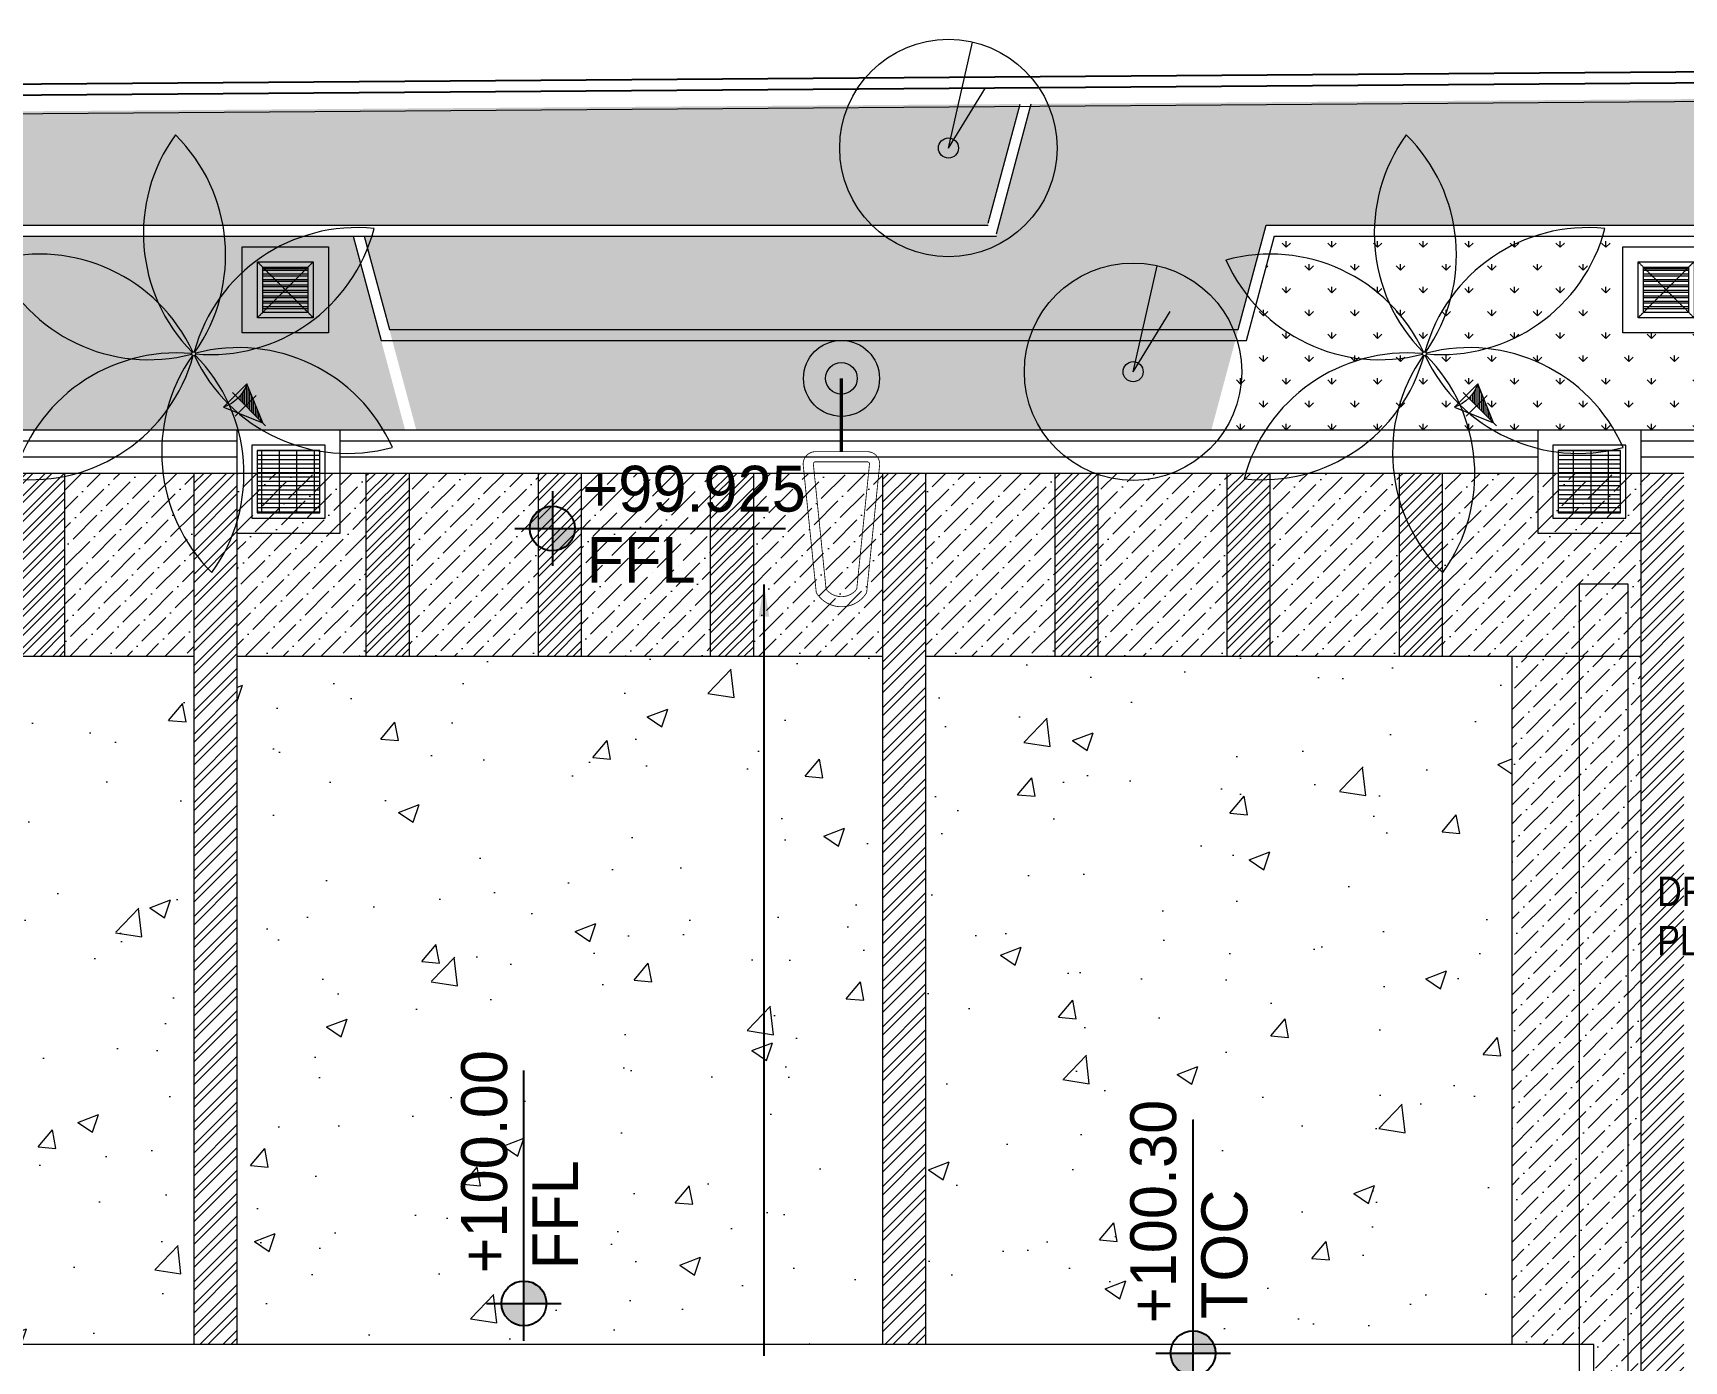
# Model space of a CAD drawing. Header units: millimetres. Extents: x 7964926 to 16080295, y -6277184 to -2986664.
# Drawn here: x 8205747 to 8221089, y -3088811 to -3076468 of the extents above; entities that cross this region are included whole.
import ezdxf

# ---------------------------------------------------------------- set-up
doc = ezdxf.new("R2010")
doc.units = ezdxf.units.MM
doc.header["$LTSCALE"] = 2000
doc.header["$MEASUREMENT"] = 0
doc.linetypes.add('( Hidden )', pattern=[0.375, 0.25, -0.125])
doc.linetypes.add('1', pattern=[0, 0, 0])
for name, color, linetype, lineweight in [('L - paving', 9, 'Continuous', 5), ('L- existing trees', 76, 'Continuous', 18), ('L-CHAMBERS', 50, 'Continuous', 5), ('L-compound wall', 7, 'Continuous', 20), ('L-ELE 2', 30, 'Continuous', 15), ('L-ELE 4', 27, 'Continuous', 9), ('L-HATCH-1', 9, 'Continuous', 5), ('L-kerb', 24, 'Continuous', 13), ('L-lights', 213, 'Continuous', 0), ('L-Paver 400x400', 250, '1', 13), ('L-SHRUBS', 96, 'Continuous', 18), ('L-TEXT', 7, 'Continuous', 20)]:
    doc.layers.add(name, color=color, linetype=linetype, lineweight=lineweight)
doc.layers.add('L-FL', color=7, linetype='Continuous')
doc.styles.add('Arial narrow', font='ARIALN.TTF')
doc.styles.add('Century Gothic', font='GOTHIC.TTF')
doc.styles.add('romans', font='romans.shx', dxfattribs={"width": 0.75})
doc.styles.get("Standard").update_dxf_attribs({"font": 'romans.shx', "width": 0.75})
doc.dimstyles.new('PS$ 200', dxfattribs={"dimscale": 0, "dimtxt": 400, "dimasz": 300, "dimexe": 25, "dimexo": 10, "dimgap": 25, "dimtad": 1, "dimdec": 0, "dimrnd": 25, "dimzin": 0, "dimdsep": 46, "dimtxsty": 'romans', "dimcen": 0.09, "dimclrd": 253, "dimclre": 253, "dimclrt": 4, "dimadec": 3, "dimazin": 0, "dimtfac": 1, "dimtdec": 0, "dimtix": 1, "dimtmove": 1, "dimatfit": 3, "dimfxl": 1, "dimtolj": 1, "dimtzin": 0, "dimarcsym": 0})
pattern_1 = [(90, (4489.36, -1e-05), (-212.1320343, 212.1320343), [56.25, -368.014069]), (45, (4489.36, -1e-05), (-212.132034, 212.132034), [56.25, -243.75]), (135, (4489.36, -1e-05), (-212.132034, -212.132034), [56.25, -243.75])]
pattern_2 = [(45, (32000.76, 1106.92), (66.2912607, 243.067956), [312.5, -62.5, 0, -62.5])]
pattern_3 = [(45, (38400.76, 1106.92), (66.2912607, 243.067956), [312.5, -62.5, 0, -62.5])]
pattern_4 = [(50, (0, 0), (1972.4655, -172.56837), [206.25, -2268.75]), (355, (0, 0), (-381.56617, 2068.52837), [165, -1815]), (100.451444, (164.4, -14.4), (1590.89933, 1895.95998), [175.28553, -1928.1408]), (46.1842, (0, 550), (2934.91366, -455.178), [309.375, -3403.125]), (96.635635, (244.6, 512), (2570.32035, 2678.82615), [262.9284, -2892.2128]), (351.184164, (0, 550), (2570.3203, 2678.8262), [247.5, -2722.5]), (21, (275, 412.5), (1641.4944, -1107.20195), [206.25, -2268.75]), (326, (275, 412.5), (669.11716, 1994.16262), [165, -1815]), (71.451445, (411.8, 320.2), (2310.61154, 886.96067), [175.2855, -1928.1408]), (37.5, (0, 0), (33.4396, 915.4581), [0, -1793, 0, -1842.5, 0, -1821.875]), (7.5, (0, 0), (723.44123, 1084.63221), [0, -1050.5, 0, -1751.75, 0, -694.375]), (327.5, (-613.25, 0), (1468.0117, -62.0259), [0, -687.5, 0, -2145, 0, -2846.25]), (317.5, (-888.2, 0), (1603.76197, 275.2887), [0, -893.75, 0, -1424.5, 0, -2021.25])]
pattern_5 = [(45, (0, 0), (-106.0660172, 106.0660172), []), (45, (0, 75), (-106.0660172, 106.0660172), [])]
pattern_6 = [(45, (0, 0), (-88.3883476, 88.3883476), []), (45, (0, 62.5), (-88.3883476, 88.3883476), [])]

# ---------------------------------------------------------------- blocks, each defined once
blk = doc.blocks.new('ertrt')
at = {"layer": 'L- existing trees', "color": 76, "lineweight": 5, "ltscale": 100}
for q in [(0.0672, 0.2962), (0.1038, 0.1682)]:
    blk.add_line((0, 0), q, dxfattribs=at)
blk.add_circle((0, 0), 0.3038, dxfattribs=at)
at = {"layer": 'L- existing trees', "color": 42, "lineweight": 5, "ltscale": 100}
blk.add_circle((0, 0), 0.0281, dxfattribs=at)
blk = doc.blocks.new('finish lvl')
h = blk.add_hatch(color=256)
edge = h.paths.add_edge_path()
edge.add_ellipse((0.0378, 0.003), major_axis=(-0.0305, 0.0305), ratio=1, start_angle=-45, end_angle=45)
edge.add_line((-0.0053, 0.003), (0.0378, 0.003))
edge.add_line((0.0378, 0.003), (0.0378, 0.0461))
edge = h.paths.add_edge_path()
edge.add_ellipse((0.0378, 0.003), major_axis=(-0.0305, 0.0305), ratio=1, start_angle=135, end_angle=225)
edge.add_line((0.0809, 0.003), (0.0378, 0.003))
edge.add_line((0.0378, 0.003), (0.0378, -0.0401))
for p, q in [((0.0378, 0.0748), (0.0378, -0.0688)), ((-0.034, 0.003), (0.4857, 0.003))]:
    blk.add_line(p, q)
blk.add_ellipse((0.0378, 0.003), major_axis=(-0.0305, 0.0305), ratio=1, start_param=1.570796326794534, end_param=7.85398163397412)
at = {"layer": 'L-FL'}
for tag, p in [('%%P0.00', (0.1256, 0.0357)), ('FIN.LVL.', (0.1075, -0.103))]:
    blk.add_attdef(tag, p, '', height=0.08, dxfattribs=at)
blk = doc.blocks.new('CHAMBERS')
at = {"layer": 'L-Paver 400x400', "true_color": 0x636466}
h = blk.add_hatch(dxfattribs=at)
h.set_pattern_fill('ANSI32', color=251, scale=135, angle=315)
h.set_pattern_definition([(0, (0.48, 1.42), (1e-14, 50.625), []), (0, (17.355, -15.46), (1e-14, 50.625), [])])
h.paths.add_polyline_path([(7999084, -3148058), (7998664, -3148058), (7998664, -3148478), (7999084, -3148478)])
at = {"layer": 'L-CHAMBERS', "color": 42}
for points in [[(7999274, -3148668), (7998474, -3148668), (7998474, -3147868), (7999274, -3147868)], [(7999134, -3148528), (7998614, -3148528), (7998614, -3148008), (7999134, -3148008)], [(7999084, -3148478), (7998664, -3148478), (7998664, -3148058), (7999084, -3148058)]]:
    blk.add_lwpolyline(points, close=True, dxfattribs=at)
at = {"layer": 'L-Paver 400x400', "color": 251, "linetype": '( Hidden )', "ltscale": 0.005, "true_color": 0x636466}
for p, q in [((7998614, -3148008), (7999134, -3148528)), ((7998614, -3148528), (7999134, -3148008))]:
    blk.add_line(p, q, dxfattribs=at)
blk = doc.blocks.new('cb 1')
at = {"layer": 'L-Paver 400x400', "true_color": 0x636466}
h = blk.add_hatch(dxfattribs=at)
h.set_pattern_fill('GRATE', color=251, scale=1300)
h.paths.add_polyline_path([(8080578, -3139540), (8079998, -3139540), (8079998, -3140120), (8080578, -3140120)])
at = {"layer": 'L-CHAMBERS', "color": 8}
blk.add_lwpolyline([(8079808, -3140310), (8080768, -3140310), (8080768, -3139350), (8079808, -3139350)], close=True, dxfattribs=at)
at = {"layer": 'L-CHAMBERS', "color": 37}
for points in [[(8079948, -3140170), (8080628, -3140170), (8080628, -3139490), (8079948, -3139490)], [(8079998, -3140120), (8080578, -3140120), (8080578, -3139540), (8079998, -3139540)]]:
    blk.add_lwpolyline(points, close=True, dxfattribs=at)
blk = doc.blocks.new('street light')
at = {"color": 6, "const_width": 7.65, "elevation": 0}
for points in [[(2710614, 3155396), (2709433, 3155516, 0.453669), (2709303, 3155402), (2709303, 3154921, 0.453669), (2709433, 3154807), (2710614, 3154928)], [(2710581, 3155304), (2709421, 3155422, 0.466706), (2709397, 3155402), (2709397, 3154921, 0.466706), (2709421, 3154901), (2710581, 3155019)], [(2710614, 3154928, 0.558552), (2710614, 3155396)], [(2710581, 3155019, 0.489568), (2710581, 3155304, 0.489568)]]:
    blk.add_lwpolyline(points, format="xyb", dxfattribs=at)
at = {"color": 6, "const_width": 30.6, "elevation": 0}
blk.add_lwpolyline([(2709303, 3155162), (2708622, 3155162)], dxfattribs=at)
at = {"color": 6}
for radius in [353, 147]:
    blk.add_circle((2708622, 3155162, 0), radius, dxfattribs=at)
blk = doc.blocks.new('Shrub uplighter')
h = blk.add_hatch()
h.set_pattern_fill('ANSI31', color=256, scale=344.25, style=0)
h.set_pattern_definition([(45, (-3501134.188, -320471.352), (-30.4276887, 30.4276887), [])])
edge = h.paths.add_edge_path()
edge.add_arc((1745, 0), 876, 153.0889, 180)
edge.add_line((869, 0), (27, 0))
edge.add_line((27, 0), (963, 397))
for points in [[(-67, 0), (1058, 0)], [(608, -355), (608, 355)], [(963, -399), (963, 397)]]:
    blk.add_lwpolyline(points)
blk.add_lwpolyline([(27, 0), (963, 397), (963, -399)], close=True)
blk.add_arc((1745, 0), 876, 153.0889, 206.9111)
blk = doc.blocks.new('plam 1')
at = {"layer": 'L- existing trees'}
blk.add_circle((18691.243, 10681.503), 0.0126, dxfattribs=at)
for centre, major_axis, start_param, end_param in [((18692.185, 10682.007), (-0.755, 0.755), -0.142479, 1.26504), ((18690.599, 10682.359), (-0.757, 0.757), 3.0131, 4.416231), ((18691.278, 10682.57), (-0.755, 0.755), 0.904718, 2.312237), ((18690.18, 10681.373), (-0.757, 0.757), 4.060297, 5.463429), ((18692.151, 10680.94), (-0.755, 0.755), -1.189677, 0.217842), ((18691.662, 10682.488), (-0.757, 0.757), 1.965902, 3.369034), ((18690.824, 10680.518), (-0.757, 0.757), -1.175691, 0.227441), ((18690.336, 10682.066), (-0.755, 0.755), 1.951916, 3.359435), ((18691.887, 10680.648), (-0.757, 0.757), -0.128493, 1.274639), ((18690.302, 10680.999), (-0.755, 0.755), 2.999113, 4.406632), ((18692.306, 10681.633), (-0.757, 0.757), 0.918705, 2.321836), ((18691.209, 10680.436), (-0.755, 0.755), 4.046311, 5.45383)]:
    blk.add_ellipse(centre, major_axis=major_axis, ratio=1, start_param=start_param, end_param=end_param, dxfattribs=at)

msp = doc.modelspace()

# ---------------------------------------------------------------- hatches: boundary and pattern name
at = {"layer": 'L - paving'}
h = msp.add_hatch(dxfattribs=at)
h.set_pattern_fill('ANSI36', color=37, scale=1000)
h.set_pattern_definition([(45, (25600.76, 1106.92), (66.2912607, 243.067956), [312.5, -62.5, 0, -62.5])])
h.paths.add_polyline_path([(8206041.2, -3082260), (8207241.2, -3082260), (8207241.2, -3080558.1), (8206041.2, -3080558.1)])
h = msp.add_hatch(dxfattribs=at)
h.set_pattern_fill('ANSI36', color=37, scale=1000)
h.set_pattern_definition(pattern_2)
h.paths.add_polyline_path([(8207641.2, -3082260), (8208841.2, -3082260), (8208841.2, -3080558.1), (8207641.2, -3080558.1)])
h = msp.add_hatch(dxfattribs=at)
h.set_pattern_fill('ANSI36', color=37, scale=1000)
h.set_pattern_definition(pattern_2)
h.paths.add_polyline_path([(8209241.2, -3082260), (8210441.2, -3082260), (8210441.2, -3080558.1), (8209241.2, -3080558.1)])
h = msp.add_hatch(dxfattribs=at)
h.set_pattern_fill('ANSI36', color=37, scale=1000)
h.set_pattern_definition(pattern_2)
h.paths.add_polyline_path([(8210841.2, -3082260), (8212041.2, -3082260), (8212041.2, -3080558.1), (8210841.2, -3080558.1)])
h = msp.add_hatch(dxfattribs=at)
h.set_pattern_fill('ANSI36', color=37, scale=1000)
h.set_pattern_definition(pattern_2)
h.paths.add_polyline_path([(8212441.2, -3082260), (8213641.2, -3082260), (8213641.2, -3080558.1), (8212441.2, -3080558.1)])
h = msp.add_hatch(dxfattribs=at)
h.set_pattern_fill('ANSI36', color=37, scale=1000)
h.set_pattern_definition(pattern_3)
h.paths.add_polyline_path([(8214041.2, -3082260), (8215241.2, -3082260), (8215241.2, -3080558.1), (8214041.2, -3080558.1)])
h = msp.add_hatch(dxfattribs=at)
h.set_pattern_fill('ANSI36', color=37, scale=1000)
h.set_pattern_definition(pattern_3)
h.paths.add_polyline_path([(8215641.2, -3082260), (8216841.2, -3082260), (8216841.2, -3080558.1), (8215641.2, -3080558.1)])
h = msp.add_hatch(dxfattribs=at)
h.set_pattern_fill('ANSI36', color=37, scale=1000)
h.set_pattern_definition([(45, (40000.76, 1106.92), (66.2912607, 243.067956), [312.5, -62.5, 0, -62.5])])
h.paths.add_polyline_path([(8217241.2, -3082260), (8218441.2, -3082260), (8218441.2, -3080558.1), (8217241.2, -3080558.1)])
h = msp.add_hatch(dxfattribs=at)
h.set_pattern_fill('ANSI36', color=37, scale=1000)
h.set_pattern_definition([(45, (41600.76, 1106.92), (66.2912607, 243.067956), [312.5, -62.5, 0, -62.5])])
h.paths.add_polyline_path([(8218841.2, -3082260), (8220688.6, -3082260), (8220688.6, -3080558.1), (8218841.2, -3080558.1)])
h = msp.add_hatch(dxfattribs=at)
h.set_pattern_fill('AR-CONC', color=252, scale=275)
h.set_pattern_definition(pattern_4)
h.paths.add_polyline_path([(8201241.2, -3088658.1), (8207241.2, -3088658.1), (8207241.2, -3082251.6), (8201241.2, -3082268.3)])
h = msp.add_hatch(dxfattribs=at)
h.set_pattern_fill('AR-CONC', color=252, scale=275)
h.set_pattern_definition(pattern_4)
h.paths.add_polyline_path([(8207641.2, -3088658.1), (8213641.2, -3088658.1), (8213641.2, -3082251.6), (8207641.2, -3082268.3)])
h = msp.add_hatch(dxfattribs=at)
h.set_pattern_fill('AR-CONC', color=252, scale=275)
h.set_pattern_definition(pattern_4)
h.paths.add_polyline_path([(8214041.2, -3088658.1), (8219488.6, -3088658.1), (8219488.6, -3082251.6), (8214041.2, -3082268.3)])
h = msp.add_hatch(dxfattribs=at)
h.set_pattern_fill('ANSI36', color=256, scale=1000)
h.set_pattern_definition([(45, (8145620.79, -3159632.72), (66.29126, 243.06796), [312.5, -62.5, 0, -62.5])])
edge = h.paths.add_edge_path()
edge.add_line((8220564, -3088658.1), (8220564, -3082260))
edge.add_line((8220559.5, -3082260), (8219488.6, -3082260))
edge.add_line((8219488.6, -3082260), (8219488.6, -3088658.1))
edge.add_line((8219488.6, -3088658.1), (8220251.9, -3088658.6))
edge = h.paths.add_edge_path()
edge.add_line((8220571.6, -3088658.5), (8220249, -3088658.5))
edge.add_line((8220249, -3088658.1), (8220249, -3090310.1))
edge.add_line((8220249, -3090310.1), (8220688.6, -3090310.1))
edge.add_line((8220688.6, -3090310.1), (8220688.6, -3082260))
edge.add_line((8220688.6, -3082260), (8220571.6, -3082260))
edge.add_line((8220571.6, -3082260), (8220571.6, -3090258.5))
at = {"layer": 'L-HATCH-1'}
h = msp.add_hatch(dxfattribs=at)
h.set_pattern_fill('STEEL', color=26, scale=1000)
h.set_pattern_definition(pattern_6)
h.paths.add_polyline_path([(8206041.2, -3080558.1), (8205641.2, -3080558.1), (8205641.2, -3082260), (8206041.2, -3082260)])
h = msp.add_hatch(dxfattribs=at)
h.set_pattern_fill('STEEL', color=26, scale=1200)
h.set_pattern_definition(pattern_5)
h.paths.add_polyline_path([(8207641.2, -3080558.1), (8207241.2, -3080558.1), (8207241.2, -3088658.1), (8207641.2, -3088658.1)])
h = msp.add_hatch(dxfattribs=at)
h.set_pattern_fill('STEEL', color=26, scale=1000)
h.set_pattern_definition(pattern_6)
h.paths.add_polyline_path([(8209241.2, -3080558.1), (8208841.2, -3080558.1), (8208841.2, -3082260), (8209241.2, -3082260)])
h = msp.add_hatch(dxfattribs=at)
h.set_pattern_fill('STEEL', color=26, scale=1000)
h.set_pattern_definition(pattern_6)
h.paths.add_polyline_path([(8210841.2, -3080558.1), (8210441.2, -3080558.1), (8210441.2, -3082260), (8210841.2, -3082260)])
h = msp.add_hatch(dxfattribs=at)
h.set_pattern_fill('STEEL', color=26, scale=1000)
h.set_pattern_definition(pattern_6)
h.paths.add_polyline_path([(8212441.2, -3080558.1), (8212041.2, -3080558.1), (8212041.2, -3082260), (8212441.2, -3082260)])
h = msp.add_hatch(dxfattribs=at)
h.set_pattern_fill('STEEL', color=26, scale=1200)
h.set_pattern_definition(pattern_5)
h.paths.add_polyline_path([(8214041.2, -3080558.1), (8213641.2, -3080558.1), (8213641.2, -3088658.1), (8214041.2, -3088658.1)])
h = msp.add_hatch(dxfattribs=at)
h.set_pattern_fill('STEEL', color=26, scale=1000)
h.set_pattern_definition(pattern_6)
h.paths.add_polyline_path([(8215641.2, -3080558.1), (8215241.2, -3080558.1), (8215241.2, -3082260), (8215641.2, -3082260)])
h = msp.add_hatch(dxfattribs=at)
h.set_pattern_fill('STEEL', color=26, scale=1000)
h.set_pattern_definition(pattern_6)
h.paths.add_polyline_path([(8217241.2, -3080558.1), (8216841.2, -3080558.1), (8216841.2, -3082260), (8217241.2, -3082260)])
h = msp.add_hatch(dxfattribs=at)
h.set_pattern_fill('STEEL', color=26, scale=1000)
h.set_pattern_definition(pattern_6)
h.paths.add_polyline_path([(8218841.2, -3080558.1), (8218441.2, -3080558.1), (8218441.2, -3082260), (8218841.2, -3082260)])
h = msp.add_hatch(dxfattribs=at)
h.set_pattern_fill('STEEL', color=26, scale=1200)
h.set_pattern_definition(pattern_5)
h.paths.add_polyline_path([(8221088.6, -3080558.1), (8220688.6, -3080558.1), (8220688.6, -3090308.5), (8221088.6, -3090308.5)])
at = {"layer": 'L-SHRUBS'}
h = msp.add_hatch(dxfattribs=at)
h.set_pattern_fill('GRASS', color=256, scale=300)
h.set_pattern_definition(pattern_1)
h.paths.add_polyline_path([(8231642.1, -3077005.7), (8215024, -3077127.5), (8214695, -3078355.1), (8208825.7, -3078355.1), (8209308.8, -3080158.1), (8216696.6, -3080158.1), (8217206.5, -3078255.1), (8229870.7, -3078255.1), (8230380.6, -3080158.1), (8234507.6, -3080158.1), (8234990.7, -3078355.1), (8231882.1, -3078355.1)])
h = msp.add_hatch(dxfattribs=at)
h.set_pattern_fill('GRASS', color=256, scale=300)
h.set_pattern_definition(pattern_1)
h.paths.add_polyline_path([(8214920.2, -3077128.3), (8189195.1, -3077316.9), (8189361.9, -3078255.1), (8214618.3, -3078255.1)])
h = msp.add_hatch(dxfattribs=at)
h.set_pattern_fill('GRASS', color=256, scale=300)
h.set_pattern_definition([(90, (-9158.69, 20), (-212.1320343, 212.1320343), [56.25, -368.014069]), (45, (-9158.7, 20), (-212.132034, 212.132034), [56.25, -243.75]), (135, (-9158.7, 20), (-212.132034, -212.132034), [56.25, -243.75])])
h.paths.add_polyline_path([(8208722.1, -3078355.1), (8189278.2, -3078355.1), (8189087.9, -3077285.3), (8175547, -3077296.9), (8175713.9, -3078235.1), (8188158.4, -3078235.1), (8188334.5, -3079225.1), (8194234.5, -3079225.1), (8194423.1, -3080158.1), (8209205.3, -3080158.1)])
h = msp.add_hatch(dxfattribs=at)
h.set_pattern_fill('GRASS', color=256, scale=300)
h.set_pattern_definition(pattern_1)
h.paths.add_polyline_path([(8220521.2, -3079155.1), (8220521.2, -3078355.1), (8217283.2, -3078355.1), (8216800.1, -3080158.1), (8230277.1, -3080158.1), (8229793.9, -3078355.1), (8221321.2, -3078355.1), (8221321.2, -3079155.1)])

# ---------------------------------------------------------------- linework, layer by layer
at = {"layer": 'L-compound wall', "color": 7, "lineweight": 25}
msp.add_line((8269440.1, -3076578.6), (8175894.2, -3077264.4), dxfattribs=at)
at = {"layer": 'L-compound wall'}
msp.add_line((8269440.1, -3076753.6), (8175895, -3077439.4), dxfattribs=at)
at = {"layer": 'L-compound wall', "lineweight": 25}
msp.add_lwpolyline([(8175893.6, -3077164.4), (7980862.9, -3077508.1), (7978305.1, -3097896.6), (7976331, -3114636.5), (7971810.4, -3151672.1), (7992932.7, -3151954.5), (8024764.8, -3151685.3), (8063758.7, -3151406.3), (8108734.3, -3151866.2), (8174287, -3153237), (8175095.3, -3114965), (8270296.8, -3115122.4), (8270280, -3116338.9), (8274728.9, -3116451.3), (8275279.4, -3076529.7), (8270829.8, -3076468.4)], close=True, dxfattribs=at)
msp.add_lwpolyline([(8270829.9, -3076468.4), (8270829.9, -3076468.4), (8175893.7, -3077164.4), (7980863.1, -3077508.1), (7978305.3, -3097896.6), (7976331.1, -3114636.5), (7971810.5, -3151672.1), (7992932.9, -3151954.5), (8024764.9, -3151685.3), (8063758.8, -3151406.3), (8108734.4, -3151866.2), (8174287.1, -3153237), (8175095.4, -3114965), (8270296.9, -3115122.4), (8270280.1, -3116338.9)], dxfattribs=at)
at = {"layer": 'L-ELE 2'}
for p, q in [((8203401.2, -3080258.1), (8207641.1, -3080258.1)), ((8208601.1, -3080258.1), (8219728.6, -3080258.1)), ((8220688.6, -3080258.1), (8233256.9, -3080258.1)), ((8203401.2, -3080408.1), (8207641.1, -3080408.1)), ((8208601.1, -3080408.1), (8219728.6, -3080408.1)), ((8220688.6, -3080408.1), (8233256.9, -3080408.1)), ((8220251.9, -3088658.1), (8190024, -3088658.1)), ((8220246.9, -3089933.5), (8220251.9, -3088658.1))]:
    msp.add_line(p, q, dxfattribs=at)
at = {"layer": 'L-ELE 4'}
for p, q in [((8195801.1, -3080558.1), (8221088.5, -3080558.1)), ((8207241.2, -3080558.1), (8207241.2, -3088658.1)), ((8207641.2, -3080558.1), (8207641.2, -3088658.1)), ((8213641.2, -3080558.1), (8213641.2, -3088658.1)), ((8214041.2, -3080558.1), (8214041.2, -3088658.1)), ((8201241.2, -3082260), (8207241.2, -3082260)), ((8207641.2, -3082260), (8213641.2, -3082260)), ((8214041.2, -3082260), (8220688.6, -3082260))]:
    msp.add_line(p, q, dxfattribs=at)
for points in [[(8206041.2, -3080558.1), (8206041.2, -3082260)], [(8207241.2, -3080558.1), (8207241.2, -3082315.3)], [(8207641.2, -3080558.1), (8207641.2, -3082315.3)], [(8208841.2, -3080558.1), (8208841.2, -3082260)], [(8209241.2, -3080558.1), (8209241.2, -3082260)], [(8210441.2, -3080558.1), (8210441.2, -3082260)], [(8210841.2, -3080558.1), (8210841.2, -3082260)], [(8212041.2, -3080558.1), (8212041.2, -3082260)], [(8212441.2, -3080558.1), (8212441.2, -3082260)], [(8213641.2, -3080558.1), (8213641.2, -3082315.3)], [(8214041.2, -3080558.1), (8214041.2, -3082315.3)], [(8215241.2, -3080558.1), (8215241.2, -3082260)], [(8215641.2, -3080558.1), (8215641.2, -3082260)], [(8216841.2, -3080558.1), (8216841.2, -3082260)], [(8216841.2, -3080558.1), (8216841.2, -3082260)], [(8217241.2, -3080558.1), (8217241.2, -3082260)], [(8217241.2, -3080558.1), (8217241.2, -3082260)], [(8217241.2, -3080558.1), (8217241.2, -3082260)], [(8218441.2, -3080558.1), (8218441.2, -3082260)], [(8218441.2, -3080558.1), (8218441.2, -3082260)], [(8218841.2, -3080558.1), (8218841.2, -3082260)], [(8218841.2, -3080558.1), (8218841.2, -3082260)], [(8218841.2, -3080558.1), (8218841.2, -3082260)], [(8220688.6, -3080558.1), (8220688.6, -3090308.5)], [(8219488.6, -3082266.8), (8219488.6, -3088658.1)]]:
    msp.add_lwpolyline(points, dxfattribs=at)
at = {"layer": 'L-kerb'}
for p, q in [((8214623.7, -3078235.1), (8214920.2, -3077128.3)), ((8214700.4, -3078335.1), (8215024, -3077127.5)), ((8189361.9, -3078255.1), (8214623.7, -3078255.1)), ((8216946.6, -3079225.1), (8217206.5, -3078255.1)), ((8217206.5, -3078255.1), (8229865.3, -3078255.1)), ((8189278.2, -3078355.1), (8214700.4, -3078355.1)), ((8208722.1, -3078355.1), (8208982.1, -3079325.1)), ((8208825.7, -3078355.1), (8209058.8, -3079225.1)), ((8217023.3, -3079325.1), (8217283.4, -3078354.5)), ((8217283.6, -3078355.1), (8229788.6, -3078355.1)), ((8209058.8, -3079225.1), (8216946.6, -3079225.1)), ((8208982.1, -3079325.1), (8217023.3, -3079325.1)), ((8154341.2, -3080158.1), (8267856.9, -3080158.1))]:
    msp.add_line(p, q, dxfattribs=at)
at = {"layer": 'L-SHRUBS', "color": 8}
msp.add_lwpolyline([(8220118.4, -3081588.1), (8220568.4, -3081588.1), (8220568.4, -3090258.5), (8220118.4, -3090258.5)], close=True, dxfattribs=at)

# ---------------------------------------------------------------- block references
at = {"layer": 'L- existing trees', "color": 76, "xscale": 3325.365938783046, "yscale": 3325.365938783046, "zscale": 3325.365938783046}
for p in [(8214253.7, -3077537.2), (8215970, -3079616.4)]:
    msp.add_blockref('ertrt', p, dxfattribs=at)
at = {"layer": 'L- existing trees', "xscale": 1466.902106434599, "yscale": 1466.902106434599, "zscale": 1466.902106434599, "rotation": 77.25277453061463}
for p in [(17439936, -33279202.7), (17451373.1, -33279202.7), (17456073.1, -33279202.7)]:
    msp.add_blockref('plam 1', p, dxfattribs=at)
at = {"layer": 'L-CHAMBERS', "color": 8}
for name, p in [('CHAMBERS', (209217.9, 69412.9)), ('CHAMBERS', (222047.9, 69412.9)), ('cb 1', (127833.6, 59191.5)), ('cb 1', (139921.2, 59191.5))]:
    msp.add_blockref(name, p, dxfattribs=at)
at = {"layer": 'L-FL', "ltscale": 0.5}
ref = msp.add_blockref('finish lvl', (8210390.5, -3081088.4), dxfattribs=dict(at, xscale=4835.364000016558, yscale=4835.364000016558, zscale=4835.364000016558, rotation=0.0002105369682294075))
ref.add_attrib('FIN.LVL.', 'FFL', (8210890.7, -3081577.6, 0), dxfattribs={"ltscale": 0.5, "height": 426.24, "rotation": 0.00021, "style": 'Century Gothic'})
ref.add_attrib('%%P0.00', '+99.925', (8210852.4, -3080916.8), dxfattribs={"ltscale": 0.5, "height": 426.24, "rotation": 0.00021, "style": 'Century Gothic'})
ref = msp.add_blockref('finish lvl', (8210323.8, -3088459.1), dxfattribs=dict(at, xscale=4835.364000016558, yscale=4835.364000016558, zscale=4835.364000016558, rotation=90.00021053696821))
ref.add_attrib('FIN.LVL.', 'FFL', (8210813, -3087958.9, 0), dxfattribs={"ltscale": 0.5, "height": 426.24, "rotation": 90.00021, "style": 'Century Gothic'})
ref.add_attrib('%%P0.00', '+100.00', (8210152.1, -3087997.3), dxfattribs={"ltscale": 0.5, "height": 426.24, "rotation": 90.00021, "style": 'Century Gothic'})
ref = msp.add_blockref('finish lvl', (8216541.3, -3088921.4), dxfattribs=dict(at, xscale=4835.364000016558, yscale=4835.364000016558, zscale=4835.364000016558, rotation=90.00021053696821))
ref.add_attrib('FIN.LVL.', 'TOC', (8217030.5, -3088421.2, 0), dxfattribs={"ltscale": 0.5, "height": 426.24, "rotation": 90.00021, "style": 'Century Gothic'})
ref.add_attrib('%%P0.00', '+100.30', (8216369.6, -3088459.6), dxfattribs={"ltscale": 0.5, "height": 426.24, "rotation": 90.00021, "style": 'Century Gothic'})
at = {"layer": 'L-lights', "linetype": 'ByBlock', "extrusion": (-7.73758e-09, -8.0556e-09, 1), "rotation": 269.9985822399502}
msp.add_blockref('street light', (5058164.8, -370978.4, 0), dxfattribs=at)
at = {"layer": 'L-lights', "color": 6, "xscale": -0.3865931111449182, "yscale": 0.3865931111449182, "zscale": 0.3865931111449182, "rotation": 315.000000985152}
for p in [(8207890.4, -3080099.8), (8219327.4, -3080099.8)]:
    msp.add_blockref('Shrub uplighter', p, dxfattribs=at)

# ---------------------------------------------------------------- texts
at = {"layer": 'L-TEXT', "color": 0, "insert": (8220840.9, -3084308.4), "char_height": 275, "width": 17115.75, "attachment_point": 1, "style": 'Arial narrow'}
msp.add_mtext('DROP-OFF\\PPLAZA', dxfattribs=at)

# ---------------------------------------------------------------- leaders
at = {"color": 7, "linetype": 'Continuous', "ltscale": 100}
msp.add_leader([(8212539.4, -3081593.1), (8212539.4, -3088764.1)], dimstyle='PS$ 200', override={"dimscale": 1, "dimtad": 0, "dimarcsym": 2}, dxfattribs=at)

doc.saveas('drawing.dxf')
